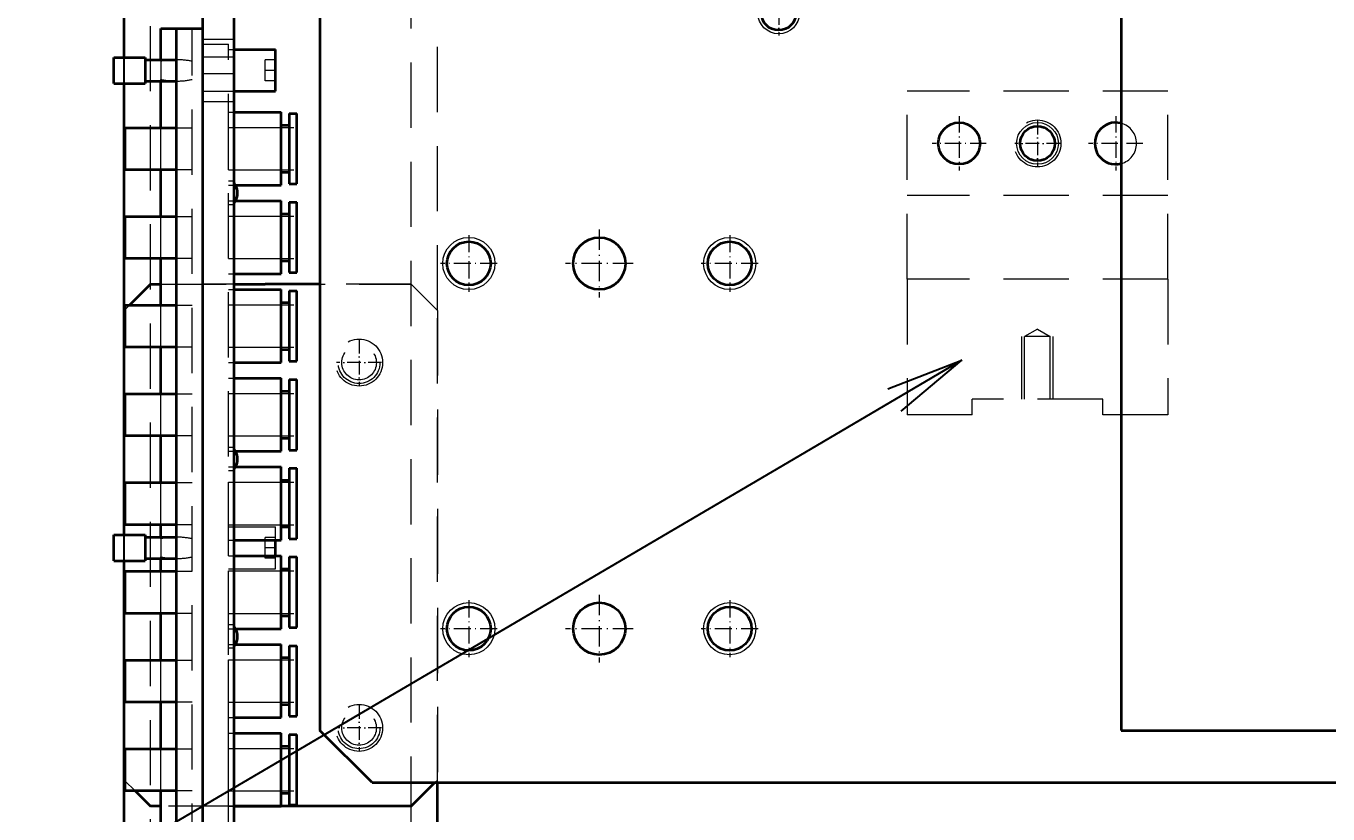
# Model space of a CAD drawing. Header units: millimetres. Extents: x -10155 to 20189, y -25550 to -22580.
# Drawn here: x -9715.1 to -9465.6, y -23361.5 to -23210.5 of the extents above; entities that cross this region are included whole.
import ezdxf

# ---------------------------------------------------------------- set-up
doc = ezdxf.new("R2010")
doc.units = ezdxf.units.MM
for name, pattern in [('CENTER-HOKUTO', [23, 20, -1, 1, -1]), ('DASHDOT', [18.5, 12, -3, 0.5, -3]), ('DASHSPACE', [30, 12, -18]), ('HIDDEN-HOKUTO', [3.8, 2.5, -1.3])]:
    doc.linetypes.add(name, pattern=pattern)
doc.layers.add('AM_7', color=2, linetype='CENTER-HOKUTO', lineweight=30)
doc.layers.add('AM_HID', color=1, linetype='HIDDEN-HOKUTO', lineweight=25)
doc.layers.add('word_dim', color=253, linetype='Continuous')
doc.styles.get("Standard").update_dxf_attribs({"font": 'romans.shx', "bigfont": 'bigfont.shx'})
doc.dimstyles.new('RS-1-5', dxfattribs={"dimscale": 5, "dimtxt": 3.5, "dimasz": 3, "dimexe": 1, "dimexo": 0, "dimgap": 1, "dimtad": 3, "dimdsep": 46, "dimtxsty": 'Standard', "dimblk1": 'OPEN', "dimblk2": 'OPEN', "dimsah": 1, "dimcen": 0, "dimclrd": 256, "dimclre": 256, "dimclrt": 3, "dimadec": 0, "dimazin": 0, "dimtfac": 1, "dimtmove": 0, "dimatfit": 3, "dimldrblk": 'OPEN', "dimfxl": 0, "dimtolj": 1, "dimtzin": 0, "dimarcsym": 0})

# ---------------------------------------------------------------- blocks, each defined once
blk = doc.blocks.new('_Open')
at = {"color": 0, "lineweight": -2}
for p, q in [((-1, 0.1667), (0, 0)), ((-1, -0.1667), (0, 0)), ((0, 0), (-1, 0))]:
    blk.add_line(p, q, dxfattribs=at)
blk = doc.blocks.new('*D754')
at = {"layer": 'DEFPOINTS', "color": 0, "ltscale": 2}
for p in [(-8616.25, -22750.69), (-9696.25, -23547.81), (-8616.25, -23589.18)]:
    blk.add_point(p, dxfattribs=at)
at = {"layer": 'word_dim', "lineweight": -2, "ltscale": 2}
for p, q in [((-9696.25, -23547.81), (-9696.25, -22745.69)), ((-8616.25, -23589.18), (-8616.25, -22745.69)), ((-9681.25, -22750.69), (-8631.25, -22750.69))]:
    blk.add_line(p, q, dxfattribs=at)
at = {"layer": 'word_dim', "lineweight": -2, "ltscale": 2, "xscale": 15, "yscale": 15, "zscale": 15, "rotation": 180}
blk.add_blockref('_Open', (-9696.25, -22750.69), dxfattribs=at)
at = {"layer": 'word_dim', "lineweight": -2, "ltscale": 2, "xscale": 15, "yscale": 15, "zscale": 15}
blk.add_blockref('_Open', (-8616.25, -22750.69), dxfattribs=at)
at = {"layer": 'word_dim', "color": 3, "ltscale": 2, "insert": (-9156.25, -22736.94), "char_height": 17.5, "attachment_point": 5}
blk.add_mtext('\\A1;1080', dxfattribs=at)
blk = doc.blocks.new('aa1')
for p, q in [((-0.4, 0.0667), (0, 0)), ((0, 0), (-1, 0)), ((-0.4, -0.0667), (0, 0))]:
    blk.add_line(p, q)
blk = doc.blocks.new('aa2')
blk.add_circle((0, 0), 1)
blk = doc.blocks.new('*D766')
at = {"layer": 'DEFPOINTS', "color": 0, "linetype": 'Continuous', "ltscale": 2}
for p in [(-9535.71, -23274.56), (-9926.47, -23504.05), (-9926.47, -23504.05)]:
    blk.add_point(p, dxfattribs=at)
at = {"layer": 'word_dim', "linetype": 'Continuous', "lineweight": -2, "ltscale": 2}
blk.add_line((-9568.05, -23293.55), (-9894.14, -23485.06), dxfattribs=at)
at = {"layer": 'word_dim', "linetype": 'Continuous', "lineweight": -2, "ltscale": 2, "xscale": 37.5, "yscale": 37.5, "zscale": 37.5}
for name, p, rotation in [('aa1', (-9535.71, -23274.56), 30.42543212803044), ('aa2', (-9926.47, -23504.05), 210.4254321280304)]:
    blk.add_blockref(name, p, dxfattribs=dict(at, rotation=rotation))
at = {"layer": 'word_dim', "color": 3, "linetype": 'Continuous', "ltscale": 2, "insert": (-9731.09, -23389.31), "char_height": 0.000005, "attachment_point": 5, "rotation": 30.4254}
blk.add_mtext('\\A1;453.17', dxfattribs=at)

msp = doc.modelspace()

# ---------------------------------------------------------------- linework, layer by layer
at = {"color": 7, "lineweight": 35}
for p, q in [((-9658.748, -23078.004), (-9658.748, -23345.504)), ((-9696.248, -23216.504), (-9696.248, -23140.004)), ((-9505.218, -23145.504), (-9505.218, -23345.504)), ((-9681.248, -23188.004), (-9681.248, -23432.004)), ((-9675.248, -23188.004), (-9675.248, -23432.004)), ((-9686.248, -23410.004), (-9686.248, -23211.004)), ((-9696.248, -23265.004), (-9696.248, -23221.504)), ((-9696.248, -23308.004), (-9696.248, -23265.004)), ((-9696.248, -23355.004), (-9696.248, -23313.004)), ((-9505.218, -23345.504), (-9255.218, -23345.504)), ((-9696.248, -23399.504), (-9696.248, -23355.004)), ((-9648.748, -23355.504), (-9176.248, -23355.504)), ((-9636.248, -23725.004), (-9636.248, -23355.504)), ((-9641.248, -23360.004), (-9675.248, -23360.004)), ((-9641.248, -23360.004), (-9666.147, -23360.004))]:
    msp.add_line(p, q, dxfattribs=at)
at = {"color": 7, "lineweight": 35, "ltscale": 0.075}
for p, q in [((-9689.248, -23211.004), (-9686.248, -23211.004)), ((-9675.24, -23241.004), (-9675.24, -23244.004)), ((-9675.24, -23292.004), (-9675.24, -23295.004))]:
    msp.add_line(p, q, dxfattribs=at)
at = {"color": 7, "lineweight": 35, "ltscale": 0.148752}
msp.add_line((-9689.248, -23216.954), (-9689.248, -23211.004), dxfattribs=at)
at = {"color": 7, "lineweight": 35, "ltscale": 0.125}
for p, q in [((-9686.248, -23211.004), (-9681.248, -23211.004)), ((-9698.248, -23221.504), (-9698.248, -23216.504)), ((-9692.248, -23216.504), (-9692.248, -23221.504)), ((-9698.248, -23313.004), (-9698.248, -23308.004)), ((-9692.248, -23308.004), (-9692.248, -23313.004))]:
    msp.add_line(p, q, dxfattribs=at)
at = {"color": 7, "lineweight": 35, "ltscale": 0.15}
for p, q in [((-9698.248, -23216.504), (-9692.248, -23216.504)), ((-9692.248, -23216.954), (-9686.248, -23216.954)), ((-9698.248, -23221.504), (-9692.248, -23221.504)), ((-9692.248, -23221.054), (-9686.248, -23221.054)), ((-9675.248, -23260.004), (-9669.248, -23260.004)), ((-9698.248, -23308.004), (-9692.248, -23308.004)), ((-9692.248, -23308.454), (-9686.248, -23308.454)), ((-9698.248, -23313.004), (-9692.248, -23313.004)), ((-9692.248, -23312.554), (-9686.248, -23312.554))]:
    msp.add_line(p, q, dxfattribs=at)
at = {"color": 7, "lineweight": 35, "ltscale": 0.2}
for p, q in [((-9675.248, -23215.004), (-9667.248, -23215.004)), ((-9667.248, -23223.004), (-9667.248, -23215.004)), ((-9675.248, -23223.004), (-9667.248, -23223.004)), ((-9696.047, -23238.004), (-9696.047, -23230.004)), ((-9696.047, -23255.004), (-9696.047, -23247.004)), ((-9696.047, -23272.004), (-9696.047, -23264.004)), ((-9696.047, -23289.004), (-9696.047, -23281.004)), ((-9696.047, -23306.004), (-9696.047, -23298.004)), ((-9696.047, -23323.004), (-9696.047, -23315.004)), ((-9696.047, -23340.004), (-9696.047, -23332.004)), ((-9696.047, -23357.004), (-9696.047, -23349.004))]:
    msp.add_line(p, q, dxfattribs=at)
at = {"color": 7, "lineweight": 35, "ltscale": 0.223749}
msp.add_line((-9689.248, -23230.004), (-9689.248, -23221.054), dxfattribs=at)
at = {"color": 7, "lineweight": 35, "ltscale": 0.227502}
for p, q in [((-9675.248, -23227.004), (-9666.147, -23227.004)), ((-9675.248, -23241.004), (-9666.147, -23241.004)), ((-9675.248, -23244.004), (-9666.147, -23244.004)), ((-9675.248, -23258.004), (-9666.147, -23258.004)), ((-9675.248, -23258.004), (-9666.147, -23258.004)), ((-9675.248, -23261.004), (-9666.147, -23261.004)), ((-9675.248, -23275.004), (-9666.147, -23275.004)), ((-9675.248, -23275.004), (-9666.147, -23275.004)), ((-9675.248, -23278.004), (-9666.147, -23278.004)), ((-9675.248, -23292.004), (-9666.147, -23292.004)), ((-9675.248, -23295.004), (-9666.147, -23295.004)), ((-9675.248, -23309.004), (-9666.147, -23309.004)), ((-9675.248, -23312.004), (-9666.147, -23312.004)), ((-9675.248, -23326.004), (-9666.147, -23326.004)), ((-9675.248, -23329.004), (-9666.147, -23329.004)), ((-9675.248, -23343.004), (-9666.147, -23343.004)), ((-9675.248, -23343.004), (-9666.147, -23343.004)), ((-9675.248, -23346.004), (-9666.147, -23346.004)), ((-9675.248, -23360.004), (-9666.147, -23360.004)), ((-9675.248, -23360.004), (-9666.147, -23360.004))]:
    msp.add_line(p, q, dxfattribs=at)
at = {"color": 7, "lineweight": 35, "ltscale": 0.35}
for p, q in [((-9666.147, -23241.004), (-9666.147, -23227.004)), ((-9666.147, -23258.004), (-9666.147, -23244.004)), ((-9666.147, -23275.004), (-9666.147, -23261.004)), ((-9666.147, -23292.004), (-9666.147, -23278.004)), ((-9666.147, -23309.004), (-9666.147, -23295.004)), ((-9666.147, -23326.004), (-9666.147, -23312.004)), ((-9666.147, -23343.004), (-9666.147, -23329.004)), ((-9666.147, -23360.004), (-9666.147, -23346.004))]:
    msp.add_line(p, q, dxfattribs=at)
at = {"color": 7, "lineweight": 35, "ltscale": 0.0375}
for p, q in [((-9666.147, -23229.504), (-9664.647, -23229.504)), ((-9664.647, -23227.254), (-9663.147, -23227.254)), ((-9666.147, -23238.504), (-9664.647, -23238.504)), ((-9666.147, -23238.504), (-9664.647, -23238.504)), ((-9664.647, -23240.754), (-9663.147, -23240.754)), ((-9664.647, -23240.754), (-9663.147, -23240.754)), ((-9664.647, -23244.254), (-9663.147, -23244.254)), ((-9666.147, -23246.504), (-9664.647, -23246.504)), ((-9666.147, -23255.504), (-9664.647, -23255.504)), ((-9666.147, -23255.504), (-9664.647, -23255.504)), ((-9664.647, -23257.754), (-9663.147, -23257.754)), ((-9664.647, -23257.754), (-9663.147, -23257.754)), ((-9664.647, -23261.254), (-9663.147, -23261.254)), ((-9666.147, -23263.504), (-9664.647, -23263.504)), ((-9666.147, -23272.504), (-9664.647, -23272.504)), ((-9666.147, -23272.504), (-9664.647, -23272.504)), ((-9664.647, -23274.754), (-9663.147, -23274.754)), ((-9664.647, -23274.754), (-9663.147, -23274.754)), ((-9664.647, -23278.254), (-9663.147, -23278.254)), ((-9666.147, -23280.504), (-9664.647, -23280.504)), ((-9666.147, -23289.504), (-9664.647, -23289.504)), ((-9666.147, -23289.504), (-9664.647, -23289.504)), ((-9664.647, -23291.754), (-9663.147, -23291.754)), ((-9664.647, -23291.754), (-9663.147, -23291.754)), ((-9664.647, -23295.254), (-9663.147, -23295.254)), ((-9666.147, -23297.504), (-9664.647, -23297.504)), ((-9666.147, -23306.504), (-9664.647, -23306.504)), ((-9666.147, -23306.504), (-9664.647, -23306.504)), ((-9664.647, -23308.754), (-9663.147, -23308.754)), ((-9664.647, -23308.754), (-9663.147, -23308.754)), ((-9666.147, -23314.504), (-9664.647, -23314.504)), ((-9664.647, -23312.254), (-9663.147, -23312.254)), ((-9666.147, -23323.504), (-9664.647, -23323.504)), ((-9666.147, -23323.504), (-9664.647, -23323.504)), ((-9664.647, -23325.754), (-9663.147, -23325.754)), ((-9664.647, -23325.754), (-9663.147, -23325.754)), ((-9664.647, -23329.254), (-9663.147, -23329.254)), ((-9666.147, -23331.504), (-9664.647, -23331.504)), ((-9666.147, -23340.504), (-9664.647, -23340.504)), ((-9666.147, -23340.504), (-9664.647, -23340.504)), ((-9664.647, -23342.754), (-9663.147, -23342.754)), ((-9664.647, -23342.754), (-9663.147, -23342.754)), ((-9664.647, -23346.254), (-9663.147, -23346.254)), ((-9666.147, -23348.504), (-9664.647, -23348.504)), ((-9666.147, -23357.504), (-9664.647, -23357.504)), ((-9666.147, -23357.504), (-9664.647, -23357.504)), ((-9664.647, -23359.754), (-9663.147, -23359.754)), ((-9664.647, -23359.754), (-9663.147, -23359.754))]:
    msp.add_line(p, q, dxfattribs=at)
at = {"color": 7, "lineweight": 35, "ltscale": 0.3375}
for p, q in [((-9664.647, -23227.254), (-9664.647, -23240.754)), ((-9663.147, -23240.754), (-9663.147, -23227.254)), ((-9664.647, -23244.254), (-9664.647, -23257.754)), ((-9663.147, -23257.754), (-9663.147, -23244.254)), ((-9664.647, -23261.254), (-9664.647, -23274.754)), ((-9663.147, -23274.754), (-9663.147, -23261.254)), ((-9664.647, -23278.254), (-9664.647, -23291.754)), ((-9663.147, -23291.754), (-9663.147, -23278.254)), ((-9664.647, -23295.254), (-9664.647, -23308.754)), ((-9663.147, -23308.754), (-9663.147, -23295.254)), ((-9664.647, -23312.254), (-9664.647, -23325.754)), ((-9663.147, -23325.754), (-9663.147, -23312.254)), ((-9664.647, -23329.254), (-9664.647, -23342.754)), ((-9663.147, -23342.754), (-9663.147, -23329.254)), ((-9664.647, -23346.254), (-9664.647, -23359.754)), ((-9663.147, -23359.754), (-9663.147, -23346.254))]:
    msp.add_line(p, q, dxfattribs=at)
at = {"color": 7, "lineweight": 35, "ltscale": 0.244995}
for p, q in [((-9696.047, -23230.004), (-9686.248, -23230.004)), ((-9696.047, -23238.004), (-9686.248, -23238.004)), ((-9696.047, -23247.004), (-9686.248, -23247.004)), ((-9696.047, -23255.004), (-9686.248, -23255.004)), ((-9696.047, -23264.004), (-9686.248, -23264.004)), ((-9696.047, -23272.004), (-9686.248, -23272.004)), ((-9696.047, -23281.004), (-9686.248, -23281.004)), ((-9696.047, -23289.004), (-9686.248, -23289.004)), ((-9696.047, -23298.004), (-9686.248, -23298.004)), ((-9696.047, -23306.004), (-9686.248, -23306.004)), ((-9696.047, -23315.004), (-9686.248, -23315.004)), ((-9696.047, -23323.004), (-9686.248, -23323.004)), ((-9696.047, -23332.004), (-9686.248, -23332.004)), ((-9696.047, -23340.004), (-9686.248, -23340.004)), ((-9696.047, -23349.004), (-9686.248, -23349.004)), ((-9696.047, -23357.004), (-9686.248, -23357.004))]:
    msp.add_line(p, q, dxfattribs=at)
at = {"color": 7, "lineweight": 35, "ltscale": 0.169995}
for p, q in [((-9696.047, -23238.004), (-9689.248, -23238.004)), ((-9696.047, -23255.004), (-9689.248, -23255.004)), ((-9696.047, -23272.004), (-9689.248, -23272.004)), ((-9696.047, -23289.004), (-9689.248, -23289.004)), ((-9696.047, -23306.004), (-9689.248, -23306.004)), ((-9696.047, -23323.004), (-9689.248, -23323.004)), ((-9696.047, -23340.004), (-9689.248, -23340.004)), ((-9696.047, -23357.004), (-9689.248, -23357.004))]:
    msp.add_line(p, q, dxfattribs=at)
at = {"color": 7, "lineweight": 35, "ltscale": 0.225}
for p, q in [((-9689.248, -23247.004), (-9689.248, -23238.004)), ((-9689.248, -23264.004), (-9689.248, -23255.004)), ((-9689.248, -23281.004), (-9689.248, -23272.004)), ((-9689.248, -23298.004), (-9689.248, -23289.004)), ((-9689.248, -23332.004), (-9689.248, -23323.004)), ((-9689.248, -23349.004), (-9689.248, -23340.004)), ((-9689.248, -23366.004), (-9689.248, -23357.004))]:
    msp.add_line(p, q, dxfattribs=at)
at = {"color": 7, "lineweight": 35, "ltscale": 0.217297}
for p, q in [((-9674.839, -23241.004), (-9666.147, -23241.004)), ((-9674.839, -23292.004), (-9666.147, -23292.004)), ((-9674.839, -23326.004), (-9666.147, -23326.004))]:
    msp.add_line(p, q, dxfattribs=at)
at = {"color": 7, "lineweight": 35, "ltscale": 0.141421}
msp.add_line((-9691.248, -23260.004), (-9695.248, -23264.004), dxfattribs=at)
at = {"color": 7, "lineweight": 35, "ltscale": 0.05}
for p, q in [((-9691.248, -23260.004), (-9689.248, -23260.004)), ((-9689.248, -23360.004), (-9691.248, -23360.004))]:
    msp.add_line(p, q, dxfattribs=at)
at = {"color": 7, "lineweight": 35, "ltscale": 0.2625}
msp.add_line((-9658.748, -23260.004), (-9669.248, -23260.004), dxfattribs=at)
at = {"color": 7, "lineweight": 35, "ltscale": 0.007074}
for p, q in [((-9696.047, -23264.804), (-9696.248, -23265.004)), ((-9696.248, -23355.004), (-9696.047, -23355.204))]:
    msp.add_line(p, q, dxfattribs=at)
at = {"color": 7, "lineweight": 35, "ltscale": 0.06125}
msp.add_line((-9689.248, -23308.454), (-9689.248, -23306.004), dxfattribs=at)
at = {"color": 7, "lineweight": 35, "ltscale": 0.075047}
msp.add_line((-9667.248, -23312.005), (-9667.248, -23309.003), dxfattribs=at)
at = {"color": 7, "lineweight": 35, "ltscale": 0.027502}
msp.add_line((-9667.248, -23309.004), (-9666.147, -23309.004), dxfattribs=at)
at = {"color": 7, "lineweight": 35, "ltscale": 0.061249}
msp.add_line((-9689.248, -23315.004), (-9689.248, -23312.554), dxfattribs=at)
at = {"color": 7, "lineweight": 35, "ltscale": 0.074998}
msp.add_line((-9675.24, -23326.004), (-9675.24, -23329.004), dxfattribs=at)
at = {"color": 7, "lineweight": 35, "ltscale": 0.353553}
msp.add_line((-9648.748, -23355.504), (-9658.748, -23345.504), dxfattribs=at)
at = {"color": 7, "lineweight": 35, "ltscale": 0.159111}
msp.add_line((-9641.248, -23360.004), (-9636.747, -23355.504), dxfattribs=at)
at = {"color": 7, "lineweight": 35, "ltscale": 0.106066}
msp.add_line((-9694.248, -23357.004), (-9691.248, -23360.004), dxfattribs=at)
at = {"color": 7, "lineweight": 13}
for centre, radius in [((-9570.839, -23208.004), 4), ((-9521.248, -23233.004), 4), ((-9630.218, -23256.004), 5), ((-9580.218, -23256.004), 5), ((-9630.218, -23326.004), 5), ((-9580.218, -23326.004), 5)]:
    msp.add_circle(centre, radius, dxfattribs=at)
at = {"color": 7, "lineweight": 35}
for centre, radius in [((-9570.839, -23208.004), 3.323), ((-9536.248, -23233.004), 4), ((-9536.248, -23233.004), 4), ((-9521.248, -23233.004), 3.323), ((-9630.218, -23256.004), 4.188), ((-9605.218, -23256.004), 5), ((-9580.218, -23256.004), 4.188), ((-9630.218, -23326.004), 4.188), ((-9605.218, -23326.004), 5), ((-9580.218, -23326.004), 4.188)]:
    msp.add_circle(centre, radius, dxfattribs=at)
at = {"color": 7, "linetype": 'DASHSPACE', "lineweight": 13}
for centre in [(-9651.248, -23275.004), (-9651.248, -23345.004)]:
    msp.add_circle(centre, 4, dxfattribs=at)
at = {"color": 7, "lineweight": 35}
for centre, start, end in [((-9506.248, -23233.004), 75.08416, 284.91584), ((-9506.248, -23233.004), 75.08433, 284.91567), ((-9678.547, -23242.504), 337.9758, 22.02442), ((-9678.547, -23293.504), 337.9758, 22.02442), ((-9678.547, -23327.504), 337.9758, 22.02442)]:
    msp.add_arc(centre, 4, start, end, dxfattribs=at)
at = {"layer": 'AM_7', "color": 2, "linetype": 'DASHDOT', "lineweight": 13, "ltscale": 0.216028}
for p, q in [((-9570.839, -23203.683), (-9570.839, -23212.324)), ((-9521.248, -23228.683), (-9521.248, -23237.324)), ((-9516.927, -23233.004), (-9525.568, -23233.004)), ((-9651.248, -23270.683), (-9651.248, -23279.324)), ((-9646.927, -23275.004), (-9655.568, -23275.004)), ((-9651.248, -23340.683), (-9651.248, -23349.324)), ((-9646.927, -23345.004), (-9655.568, -23345.004))]:
    msp.add_line(p, q, dxfattribs=at)
at = {"layer": 'AM_7', "color": 2, "linetype": 'DASHDOT', "lineweight": 13, "ltscale": 0.260001}
for p, q in [((-9536.248, -23227.804), (-9536.248, -23238.204)), ((-9506.248, -23227.804), (-9506.248, -23238.204))]:
    msp.add_line(p, q, dxfattribs=at)
at = {"layer": 'AM_7', "color": 2, "linetype": 'DASHDOT', "lineweight": 13, "ltscale": 0.259998}
for p, q in [((-9531.047, -23233.004), (-9541.447, -23233.004)), ((-9501.047, -23233.004), (-9511.447, -23233.004))]:
    msp.add_line(p, q, dxfattribs=at)
at = {"layer": 'AM_7', "color": 2, "linetype": 'DASHDOT', "lineweight": 13, "ltscale": 0.325}
for p, q in [((-9605.218, -23249.504), (-9605.218, -23262.504)), ((-9598.718, -23256.004), (-9611.718, -23256.004)), ((-9605.218, -23319.504), (-9605.218, -23332.504)), ((-9598.718, -23326.004), (-9611.718, -23326.004))]:
    msp.add_line(p, q, dxfattribs=at)
at = {"layer": 'AM_7', "color": 2, "linetype": 'DASHDOT', "lineweight": 13, "ltscale": 0.27222}
for p, q in [((-9630.218, -23250.559), (-9630.218, -23261.448)), ((-9580.218, -23250.559), (-9580.218, -23261.448))]:
    msp.add_line(p, q, dxfattribs=at)
at = {"layer": 'AM_7', "color": 2, "linetype": 'DASHDOT', "lineweight": 13, "ltscale": 0.272217}
for p, q in [((-9624.773, -23256.004), (-9635.662, -23256.004)), ((-9574.773, -23256.004), (-9585.662, -23256.004)), ((-9624.773, -23326.004), (-9635.662, -23326.004)), ((-9574.773, -23326.004), (-9585.662, -23326.004))]:
    msp.add_line(p, q, dxfattribs=at)
at = {"layer": 'AM_7', "color": 2, "linetype": 'DASHDOT', "lineweight": 13, "ltscale": 0.272221}
for p, q in [((-9630.218, -23320.559), (-9630.218, -23331.448)), ((-9580.218, -23320.559), (-9580.218, -23331.448))]:
    msp.add_line(p, q, dxfattribs=at)
at = {"layer": 'AM_HID', "color": 1, "lineweight": 13, "ltscale": 5}
for p, q in [((-9691.248, -23850.004), (-9691.248, -23025.004)), ((-9641.248, -23800.004), (-9641.248, -23075.004)), ((-9636.248, -23265.004), (-9636.248, -23080.004)), ((-9683.248, -23410.004), (-9683.248, -23211.004)), ((-9681.248, -23410.004), (-9681.248, -23211.004)), ((-9681.248, -23213.004), (-9675.248, -23213.004)), ((-9681.248, -23214.004), (-9676.248, -23214.004)), ((-9676.248, -23407.004), (-9676.248, -23214.004)), ((-9696.248, -23221.504), (-9696.248, -23216.504)), ((-9689.248, -23217.268), (-9689.248, -23216.954)), ((-9681.248, -23216.383), (-9675.248, -23216.383)), ((-9681.248, -23216.383), (-9675.248, -23216.383)), ((-9676.248, -23215.004), (-9675.248, -23215.004)), ((-9667.248, -23217.004), (-9669.248, -23217.004)), ((-9669.248, -23219.004), (-9669.248, -23217.004)), ((-9689.248, -23217.268), (-9689.248, -23220.74)), ((-9681.248, -23219.625), (-9675.248, -23219.625)), ((-9681.248, -23219.625), (-9675.248, -23219.625)), ((-9667.248, -23219.004), (-9669.248, -23219.004)), ((-9667.248, -23219.004), (-9669.248, -23219.004)), ((-9669.248, -23221.004), (-9669.248, -23219.004)), ((-9689.248, -23221.054), (-9689.248, -23220.74)), ((-9667.248, -23221.004), (-9669.248, -23221.004)), ((-9681.248, -23223.004), (-9675.248, -23223.004)), ((-9676.248, -23223.004), (-9675.248, -23223.004)), ((-9546.248, -23259.004), (-9546.248, -23223.004)), ((-9496.248, -23223.004), (-9546.248, -23223.004)), ((-9496.248, -23259.004), (-9496.248, -23223.004)), ((-9675.248, -23225.004), (-9681.248, -23225.004)), ((-9676.248, -23227.004), (-9666.147, -23227.004)), ((-9676.248, -23227.004), (-9675.248, -23227.004)), ((-9666.147, -23229.504), (-9664.647, -23229.504)), ((-9664.647, -23227.254), (-9663.147, -23227.254)), ((-9696.047, -23230.004), (-9689.248, -23230.004)), ((-9689.248, -23238.004), (-9689.248, -23230.004)), ((-9686.248, -23230.004), (-9683.248, -23230.004)), ((-9676.248, -23229.939), (-9663.147, -23229.939)), ((-9676.248, -23229.939), (-9663.147, -23229.939)), ((-9676.248, -23238.069), (-9676.248, -23229.939)), ((-9686.248, -23238.004), (-9683.248, -23238.004)), ((-9676.248, -23238.069), (-9663.147, -23238.069)), ((-9676.248, -23238.069), (-9663.147, -23238.069)), ((-9675.24, -23240.254), (-9676.248, -23240.254)), ((-9676.248, -23241.004), (-9674.839, -23241.004)), ((-9676.248, -23241.004), (-9675.248, -23241.004)), ((-9675.24, -23240.254), (-9675.24, -23244.754)), ((-9675.24, -23240.254), (-9675.24, -23241.004)), ((-9676.248, -23244.004), (-9666.147, -23244.004)), ((-9676.248, -23244.004), (-9675.248, -23244.004)), ((-9675.24, -23244.004), (-9675.24, -23244.754)), ((-9664.647, -23244.254), (-9663.147, -23244.254)), ((-9496.248, -23243.004), (-9546.248, -23243.004)), ((-9696.047, -23247.004), (-9689.248, -23247.004)), ((-9689.248, -23255.004), (-9689.248, -23247.004)), ((-9686.248, -23247.004), (-9683.248, -23247.004)), ((-9675.24, -23244.754), (-9676.248, -23244.754)), ((-9676.248, -23246.939), (-9663.147, -23246.939)), ((-9676.248, -23246.939), (-9663.147, -23246.939)), ((-9676.248, -23255.069), (-9676.248, -23246.939)), ((-9666.147, -23246.504), (-9664.647, -23246.504)), ((-9686.248, -23255.004), (-9683.248, -23255.004)), ((-9676.248, -23255.069), (-9663.147, -23255.069)), ((-9676.248, -23255.069), (-9663.147, -23255.069)), ((-9676.248, -23258.004), (-9675.248, -23258.004)), ((-9676.248, -23258.004), (-9675.248, -23258.004)), ((-9496.248, -23259.004), (-9546.248, -23259.004)), ((-9546.248, -23259.004), (-9546.248, -23285.004)), ((-9496.248, -23259.004), (-9496.248, -23285.004)), ((-9689.248, -23260.004), (-9641.248, -23260.004)), ((-9675.248, -23260.004), (-9681.248, -23260.004)), ((-9676.248, -23261.004), (-9666.147, -23261.004)), ((-9676.248, -23261.004), (-9675.248, -23261.004)), ((-9664.647, -23261.254), (-9663.147, -23261.254)), ((-9641.248, -23260.004), (-9658.748, -23260.004)), ((-9641.248, -23260.004), (-9636.248, -23265.004)), ((-9636.248, -23265.004), (-9641.248, -23260.004)), ((-9695.248, -23264.004), (-9696.047, -23264.804)), ((-9696.047, -23264.004), (-9689.248, -23264.004)), ((-9689.248, -23272.004), (-9689.248, -23264.004)), ((-9686.248, -23264.004), (-9683.248, -23264.004)), ((-9676.248, -23263.939), (-9663.147, -23263.939)), ((-9676.248, -23263.939), (-9663.147, -23263.939)), ((-9676.248, -23272.069), (-9676.248, -23263.939)), ((-9666.147, -23263.504), (-9664.647, -23263.504)), ((-9636.248, -23265.004), (-9636.248, -23355.004)), ((-9636.248, -23355.004), (-9636.248, -23265.004)), ((-9521.248, -23268.584), (-9523.706, -23270.004)), ((-9521.248, -23268.584), (-9518.789, -23270.004)), ((-9686.248, -23272.004), (-9683.248, -23272.004)), ((-9676.248, -23272.069), (-9663.147, -23272.069)), ((-9676.248, -23272.069), (-9663.147, -23272.069)), ((-9524.248, -23282.004), (-9524.248, -23270.004)), ((-9519.09, -23270.004), (-9523.706, -23270.004)), ((-9523.706, -23282.004), (-9523.706, -23270.004)), ((-9518.789, -23270.004), (-9523.405, -23270.004)), ((-9518.789, -23282.004), (-9518.789, -23270.004)), ((-9518.248, -23282.004), (-9518.248, -23270.004)), ((-9676.248, -23275.004), (-9675.248, -23275.004)), ((-9676.248, -23275.004), (-9675.248, -23275.004)), ((-9676.248, -23278.004), (-9666.147, -23278.004)), ((-9676.248, -23278.004), (-9675.248, -23278.004)), ((-9664.647, -23278.254), (-9663.147, -23278.254)), ((-9696.047, -23281.004), (-9689.248, -23281.004)), ((-9689.248, -23289.004), (-9689.248, -23281.004)), ((-9686.248, -23281.004), (-9683.248, -23281.004)), ((-9676.248, -23280.939), (-9663.147, -23280.939)), ((-9676.248, -23280.939), (-9663.147, -23280.939)), ((-9676.248, -23289.069), (-9676.248, -23280.939)), ((-9666.147, -23280.504), (-9664.647, -23280.504)), ((-9533.748, -23285.004), (-9533.748, -23282.004)), ((-9508.748, -23282.004), (-9533.748, -23282.004)), ((-9508.748, -23285.004), (-9508.748, -23282.004)), ((-9533.748, -23285.004), (-9546.248, -23285.004)), ((-9496.248, -23285.004), (-9508.748, -23285.004)), ((-9686.248, -23289.004), (-9683.248, -23289.004)), ((-9676.248, -23289.069), (-9663.147, -23289.069)), ((-9676.248, -23289.069), (-9663.147, -23289.069)), ((-9675.24, -23291.254), (-9676.248, -23291.254)), ((-9676.248, -23292.004), (-9674.839, -23292.004)), ((-9676.248, -23292.004), (-9675.248, -23292.004)), ((-9675.24, -23291.254), (-9675.24, -23295.754)), ((-9675.24, -23291.254), (-9675.24, -23292.004)), ((-9676.248, -23295.004), (-9666.147, -23295.004)), ((-9676.248, -23295.004), (-9675.248, -23295.004)), ((-9675.24, -23295.754), (-9676.248, -23295.754)), ((-9675.24, -23295.004), (-9675.24, -23295.754)), ((-9664.647, -23295.254), (-9663.147, -23295.254)), ((-9696.047, -23298.004), (-9689.248, -23298.004)), ((-9689.248, -23306.004), (-9689.248, -23298.004)), ((-9686.248, -23298.004), (-9683.248, -23298.004)), ((-9676.248, -23297.939), (-9663.147, -23297.939)), ((-9676.248, -23297.939), (-9663.147, -23297.939)), ((-9676.248, -23306.069), (-9676.248, -23297.939)), ((-9666.147, -23297.504), (-9664.647, -23297.504)), ((-9686.248, -23306.004), (-9683.248, -23306.004)), ((-9676.248, -23306.069), (-9663.147, -23306.069)), ((-9676.248, -23306.069), (-9663.147, -23306.069)), ((-9676.248, -23306.504), (-9667.248, -23306.504)), ((-9667.248, -23309.003), (-9667.248, -23306.504)), ((-9696.248, -23313.004), (-9696.248, -23308.004)), ((-9689.248, -23308.768), (-9689.248, -23308.454)), ((-9689.248, -23308.768), (-9689.248, -23312.24)), ((-9676.248, -23309.004), (-9667.248, -23309.004)), ((-9676.248, -23309.004), (-9675.248, -23309.004)), ((-9667.248, -23308.504), (-9669.248, -23308.504)), ((-9669.248, -23310.504), (-9669.248, -23308.504)), ((-9676.248, -23312.004), (-9666.147, -23312.004)), ((-9676.248, -23312.004), (-9675.248, -23312.004)), ((-9667.248, -23310.504), (-9669.248, -23310.504)), ((-9667.248, -23310.504), (-9669.248, -23310.504)), ((-9669.248, -23312.504), (-9669.248, -23310.504)), ((-9667.248, -23314.504), (-9667.248, -23312.005)), ((-9689.248, -23312.554), (-9689.248, -23312.24)), ((-9676.248, -23314.504), (-9667.248, -23314.504)), ((-9667.248, -23312.504), (-9669.248, -23312.504)), ((-9666.147, -23314.504), (-9664.647, -23314.504)), ((-9664.647, -23312.254), (-9663.147, -23312.254)), ((-9696.047, -23315.004), (-9689.248, -23315.004)), ((-9689.248, -23323.004), (-9689.248, -23315.004)), ((-9686.248, -23315.004), (-9683.248, -23315.004)), ((-9676.248, -23314.939), (-9663.147, -23314.939)), ((-9676.248, -23314.939), (-9663.147, -23314.939)), ((-9676.248, -23323.069), (-9676.248, -23314.939)), ((-9686.248, -23323.004), (-9683.248, -23323.004)), ((-9676.248, -23323.069), (-9663.147, -23323.069)), ((-9676.248, -23323.069), (-9663.147, -23323.069)), ((-9675.24, -23325.254), (-9676.248, -23325.254)), ((-9676.248, -23326.004), (-9674.839, -23326.004)), ((-9676.248, -23326.004), (-9675.248, -23326.004)), ((-9675.24, -23325.254), (-9675.24, -23329.754)), ((-9675.24, -23325.254), (-9675.24, -23326.004)), ((-9676.248, -23329.004), (-9666.147, -23329.004)), ((-9676.248, -23329.004), (-9675.248, -23329.004)), ((-9675.24, -23329.004), (-9675.24, -23329.754)), ((-9664.647, -23329.254), (-9663.147, -23329.254)), ((-9675.24, -23329.754), (-9676.248, -23329.754)), ((-9676.248, -23331.939), (-9663.147, -23331.939)), ((-9676.248, -23331.939), (-9663.147, -23331.939)), ((-9676.248, -23340.069), (-9676.248, -23331.939)), ((-9666.147, -23331.504), (-9664.647, -23331.504)), ((-9696.047, -23332.004), (-9689.248, -23332.004)), ((-9689.248, -23340.004), (-9689.248, -23332.004)), ((-9686.248, -23332.004), (-9683.248, -23332.004)), ((-9686.248, -23340.004), (-9683.248, -23340.004)), ((-9676.248, -23340.069), (-9663.147, -23340.069)), ((-9676.248, -23340.069), (-9663.147, -23340.069)), ((-9676.248, -23343.004), (-9675.248, -23343.004)), ((-9676.248, -23343.004), (-9675.248, -23343.004)), ((-9676.248, -23346.004), (-9666.147, -23346.004)), ((-9676.248, -23346.004), (-9675.248, -23346.004)), ((-9664.647, -23346.254), (-9663.147, -23346.254)), ((-9696.047, -23349.004), (-9689.248, -23349.004)), ((-9689.248, -23357.004), (-9689.248, -23349.004)), ((-9686.248, -23349.004), (-9683.248, -23349.004)), ((-9676.248, -23348.939), (-9663.147, -23348.939)), ((-9676.248, -23348.939), (-9663.147, -23348.939)), ((-9676.248, -23357.069), (-9676.248, -23348.939)), ((-9666.147, -23348.504), (-9664.647, -23348.504)), ((-9696.047, -23355.204), (-9694.248, -23357.004)), ((-9636.747, -23355.504), (-9636.248, -23355.004)), ((-9636.248, -23355.504), (-9636.248, -23355.004)), ((-9686.248, -23357.004), (-9683.248, -23357.004)), ((-9676.248, -23357.069), (-9663.147, -23357.069)), ((-9676.248, -23357.069), (-9663.147, -23357.069)), ((-9675.248, -23360.004), (-9689.248, -23360.004)), ((-9675.248, -23360.004), (-9681.248, -23360.004)), ((-9676.248, -23360.004), (-9675.248, -23360.004)), ((-9676.248, -23360.004), (-9675.248, -23360.004)), ((-9669.248, -23360.004), (-9675.248, -23360.004)), ((-9666.147, -23360.004), (-9669.248, -23360.004))]:
    msp.add_line(p, q, dxfattribs=at)
for centre, radius in [((-9521.248, -23233.004), 4.5), ((-9651.248, -23275.004), 4.5), ((-9651.248, -23275.004), 3.323), ((-9651.248, -23345.004), 4.5), ((-9651.248, -23345.004), 3.323)]:
    msp.add_circle(centre, radius, dxfattribs=at)
for centre, start, end in [((-9506.248, -23233.004), 284.91584, 75.08416), ((-9506.248, -23233.004), 284.91567, 75.08433), ((-9678.547, -23242.504), 22.02442, 34.22886), ((-9678.547, -23242.504), 325.77114, 337.9758), ((-9678.547, -23293.504), 22.02442, 34.22886), ((-9678.547, -23293.504), 325.77114, 337.9758), ((-9678.547, -23327.504), 22.02442, 34.22886), ((-9678.547, -23327.504), 325.77114, 337.9758)]:
    msp.add_arc(centre, 4, start, end, dxfattribs=at)
for centre, start_param, end_param in [((-9686.248, -23219.004), 1.5707963, 2.1314115), ((-9686.248, -23219.004), 1.0101811, 1.5707963), ((-9686.248, -23219.004), 4.1517738, 4.712389), ((-9686.248, -23219.004), 4.712389, 5.2730042), ((-9686.248, -23310.504), 1.5707963, 2.1314115), ((-9686.248, -23310.504), 1.0101811, 1.5707963), ((-9686.248, -23310.504), 4.1517738, 4.712389), ((-9686.248, -23310.504), 4.712389, 5.2730042)]:
    msp.add_ellipse(centre, major_axis=(5.642, 0), ratio=0.3633333, start_param=start_param, end_param=end_param, dxfattribs=at)

# ---------------------------------------------------------------- dimensions: what is measured, and where the dimension line sits
at = {"layer": 'word_dim', "ltscale": 2}
dim = msp.add_linear_dim(base=(-8616.248, -22750.69), p1=(-9696.248, -23547.806), p2=(-8616.248, -23589.18), dimstyle='RS-1-5', dxfattribs=at)
dim.commit()
dim.dimension.update_dxf_attribs({"geometry": '*D754', "text_midpoint": (-9156.248, -22736.94)})
at = {"layer": 'word_dim', "color": 3, "linetype": 'Continuous', "ltscale": 2}
dim = msp.add_aligned_dim(p1=(-9535.713, -23274.56), p2=(-9926.474, -23504.051), distance=0, dimstyle='RS-1-5', override={"dimtxt": 1e-06, "dimasz": 7.5, "dimgap": 0, "dimblk1": 'aa1', "dimblk2": 'aa2', "dimse1": 1, "dimse2": 1}, dxfattribs=at)
dim.commit()
dim.dimension.update_dxf_attribs({"geometry": '*D766', "text_midpoint": (-9731.094, -23389.305)})

doc.saveas('drawing.dxf')
